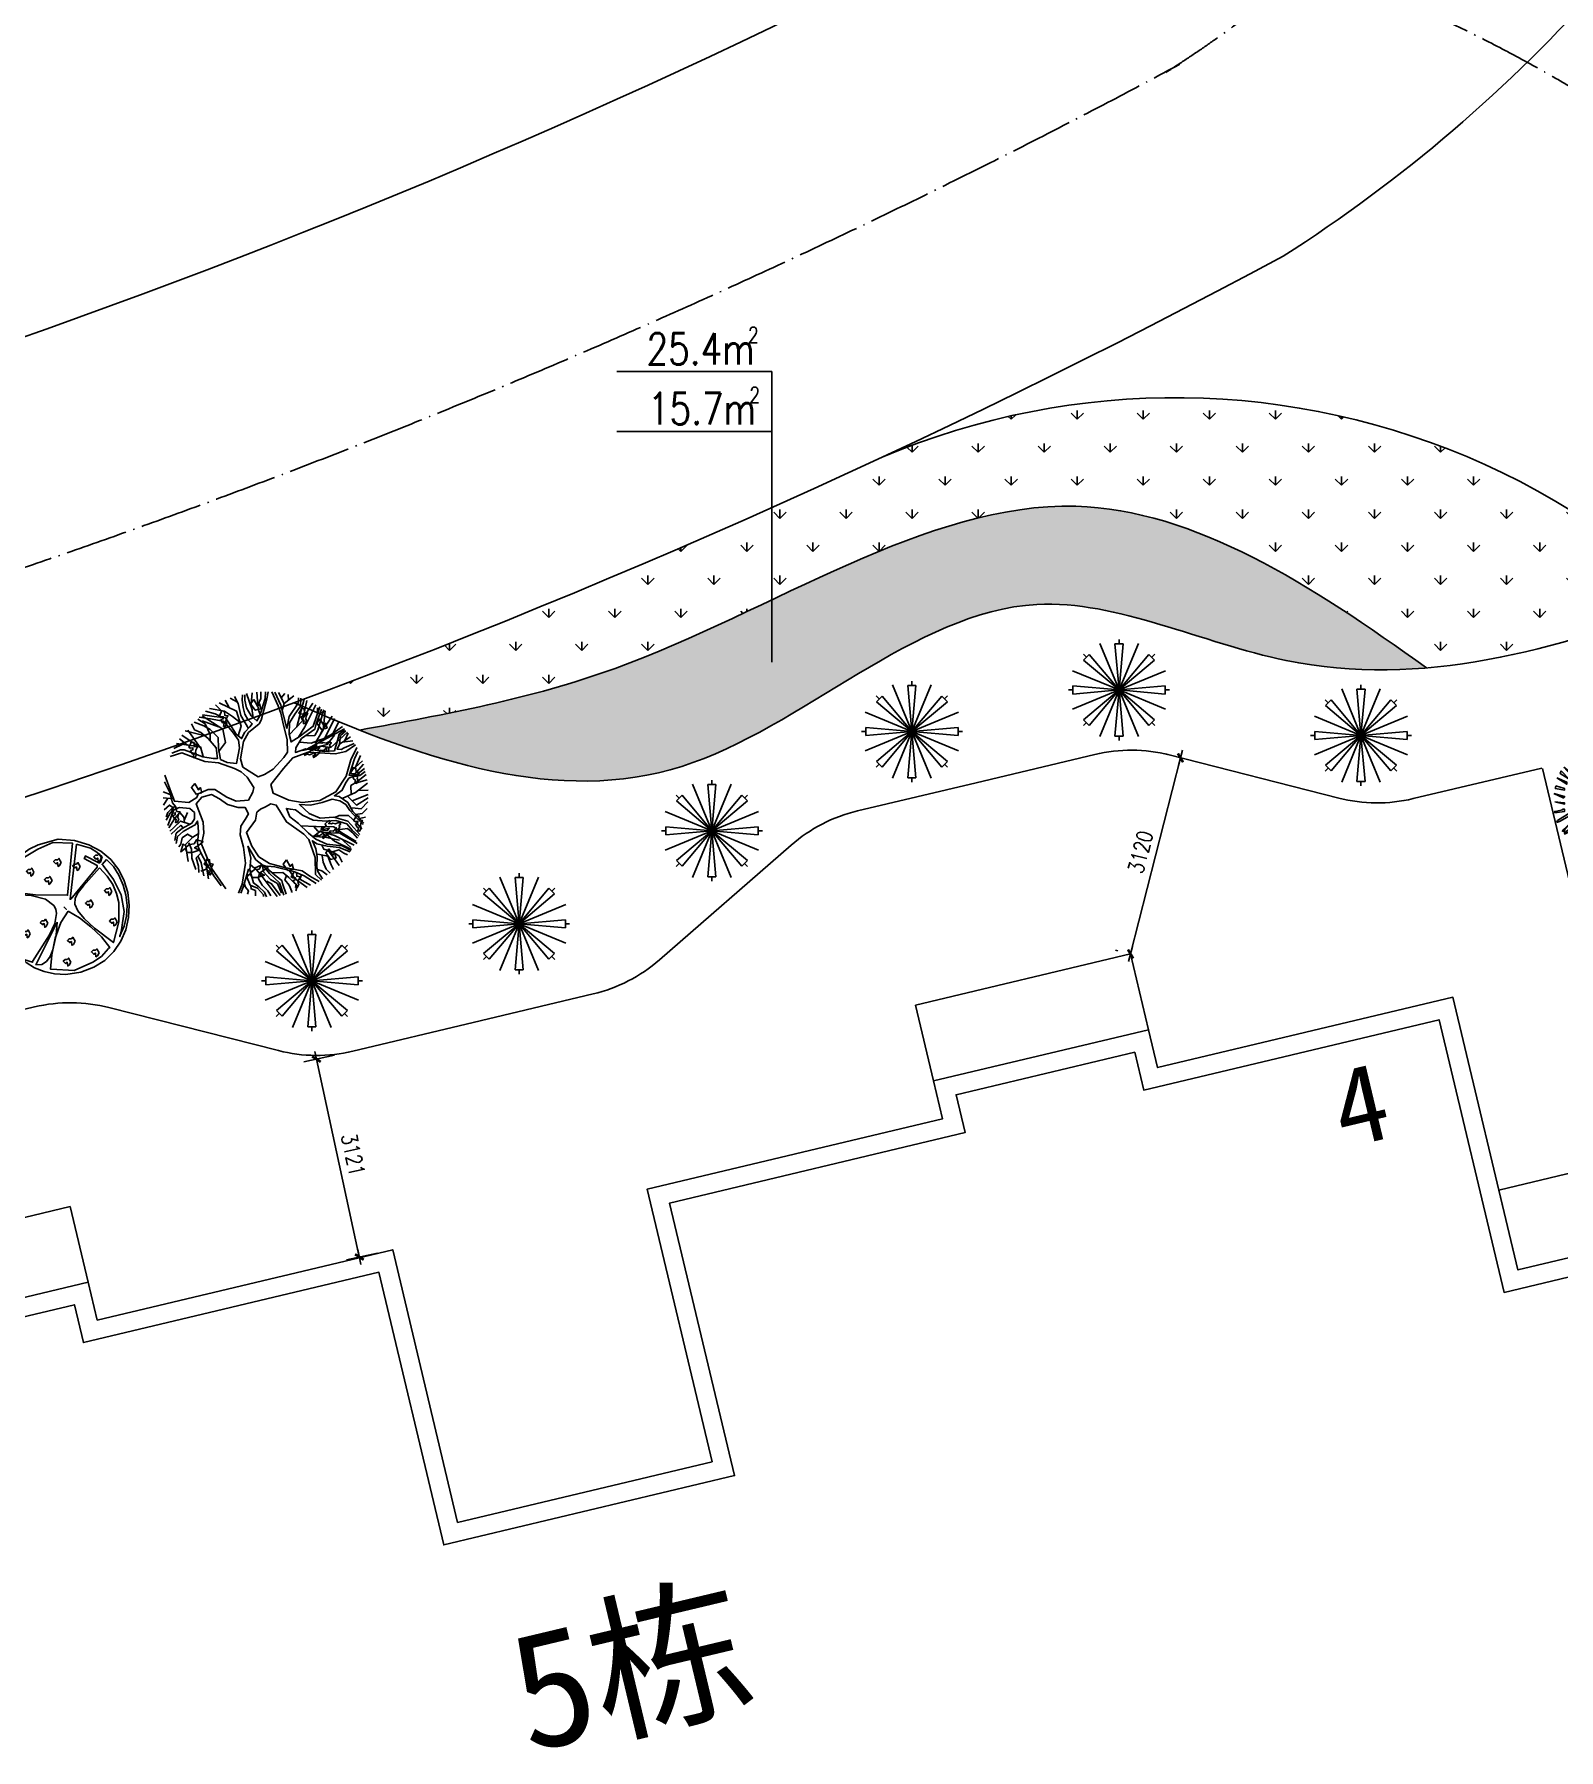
# Model space of a CAD drawing. Extents: x 1035948 to 1665131, y -158296 to 142149.
# Drawn here: x 1407526 to 1431022, y 4359 to 30801 of the extents above; entities that cross this region are included whole.
import ezdxf
from ezdxf.enums import TextEntityAlignment as Align

# ---------------------------------------------------------------- set-up
doc = ezdxf.new("R2010")
doc.units = 0
doc.header["$LTSCALE"] = 200
doc.header["$MEASUREMENT"] = 0
doc.linetypes.add('ACAD_ISO04W100', pattern=[30.5, 24, -3, 0.5, -3])
doc.layers.get('0').update_dxf_attribs({"linetype": 'CONTINUOUS'})
doc.layers.get('DEFPOINTS').update_dxf_attribs({"linetype": 'CONTINUOUS'})
for name, color, linetype in [('CH1', 7, 'CONTINUOUS'), ('DL', 21, 'CONTINUOUS'), ('LMLK', 123, 'CONTINUOUS'), ('PUB_TEXT', 7, 'CONTINUOUS'), ('WLL1', 7, 'CONTINUOUS'), ('ZXX', 6, 'ACAD_ISO04W100'), ('八角金盘', 7, 'CONTINUOUS'), ('广玉兰', 7, 'CONTINUOUS'), ('景观1', 7, 'CONTINUOUS'), ('枸骨球', 7, 'CONTINUOUS'), ('桂花', 7, 'CONTINUOUS'), ('矮杆美人蕉', 7, 'CONTINUOUS'), ('红花继木', 7, 'CONTINUOUS')]:
    doc.layers.add(name, color=color, linetype=linetype)
doc.styles.add('_HZTXT', font='txt.shx', dxfattribs={"width": 0.8, "bigfont": 'hztxt.shx'})
doc.styles.add('DIM_FONT', font='SIMPLEX.shx', dxfattribs={"width": 0.8})
doc.styles.add('H1', font='SimSun.ttf')
doc.dimstyles.new('DIMN80', dxfattribs={"dimscale": 0.8, "dimtxt": 300, "dimasz": 1, "dimexe": 250, "dimexo": 300, "dimgap": 150, "dimtad": 1, "dimdec": 0, "dimzin": 0, "dimdsep": 46, "dimtxsty": 'DIM_FONT', "dimblk": '_DIMX', "dimcen": 0.09, "dimclrt": 7, "dimadec": 0, "dimazin": 0, "dimtfac": 1, "dimtdec": 0, "dimtix": 1, "dimtmove": 2, "dimatfit": 3, "dimldrblk": '_DIMX', "dimfxl": 0, "dimtolj": 1, "dimtzin": 0, "dimarcsym": 0})
doc.dimstyles.new('NORMAL', dxfattribs={"dimscale": 3, "dimtxt": 0.18, "dimasz": 0.18, "dimexe": 0.18, "dimexo": 0.0625, "dimgap": 0.09, "dimtad": 0, "dimtih": 1, "dimtoh": 1, "dimdec": 4, "dimzin": 0, "dimdsep": 46, "dimtxsty": 'Standard', "dimblk1": '_DIMX', "dimblk2": '_DIMX', "dimcen": 0.09, "dimadec": 0, "dimazin": 0, "dimtfac": 1, "dimtdec": 4, "dimtofl": 0, "dimtmove": 0, "dimatfit": 3, "dimfxl": 0, "dimtolj": 1, "dimtzin": 0, "dimarcsym": 0})

# ---------------------------------------------------------------- blocks, each defined once
blk = doc.blocks.new('ZW18')
at = {"layer": '八角金盘', "color": 51}
for p, q in [((-1405, 1425, 3600), (-1533, 1554, 3600)), ((-1527, 1303, 3600), (-1282, 1548, 3600)), ((-6, 26, 3600), (-1282, 1548, 3600)), ((-6, 26, 3600), (-832, 2022, 3600)), ((-179, 2005, 3600), (167, 2005, 3600)), ((-6, 26, 3600), (-179, 2005, 3600)), ((-6, 2005, 3600), (-6, 2186, 3600)), ((-6, 26, 3600), (821, 2022, 3600)), ((-6, 26, 3600), (167, 2005, 3600)), ((-6, 26, 3600), (1271, 1548, 3600)), ((1271, 1548, 3600), (1515, 1303, 3600)), ((1393, 1425, 3600), (1522, 1554, 3600)), ((-6, 26, 3600), (-2001, 853, 3600)), ((-6, 26, 3600), (-1527, 1303, 3600)), ((-6, 26, 3600), (1515, 1303, 3600)), ((-6, 26, 3600), (1990, 853, 3600)), ((-1984, 26, 3600), (-2166, 26, 3600)), ((-6, 26, 3600), (-2001, -800, 3600)), ((-6, 26, 3600), (-1984, 199, 3600)), ((-1984, -147, 3600), (-1984, 199, 3600)), ((-6, 26, 3600), (-1984, -147, 3600)), ((-6, 26, 3600), (-1527, -1250, 3600)), ((-6, 26, 3600), (-1282, -1495, 3600)), ((-6, 26, 3600), (-832, -1969, 3600)), ((-6, 26, 3600), (-179, -1952, 3600)), ((-6, 26, 3600), (1973, 199, 3600)), ((-6, 26, 3600), (821, -1969, 3600)), ((-6, 26, 3600), (167, -1952, 3600)), ((-6, 26, 3600), (1973, -147, 3600)), ((-6, 26, 3600), (1990, -800, 3600)), ((-6, 26, 3600), (1515, -1250, 3600)), ((-6, 26, 3600), (1271, -1495, 3600)), ((1973, 199, 3600), (1973, -147, 3600)), ((1973, 26, 3600), (2154, 26, 3600)), ((-1405, -1373, 3600), (-1533, -1501, 3600)), ((-1282, -1495, 3600), (-1527, -1250, 3600)), ((1515, -1250, 3600), (1271, -1495, 3600)), ((1393, -1373, 3600), (1522, -1501, 3600)), ((167, -1952, 3600), (-179, -1952, 3600)), ((-6, -1952, 3600), (-6, -2134, 3600))]:
    blk.add_line(p, q, dxfattribs=at)
blk.add_point((-6, 26, 3600), dxfattribs=at)
blk = doc.blocks.new('ZW05')
at = {"layer": '桂花', "color": 3, "linetype": 'Continuous'}
for points in [[(-114, 1934), (376, 1896), (799, 1768), (1153, 1579), (1447, 1330), (1682, 1028), (1848, 703), (1953, 349), (1991, -21), (1976, -391), (1893, -753), (1742, -1085), (1538, -1395), (1274, -1659), (949, -1862), (557, -2006), (112, -2074), (-220, -2059), (-530, -1991), (-809, -1878), (-1058, -1719), (-1465, -1296), (-1624, -1047), (-1737, -776), (-1866, -187), (-1828, 409), (-1745, 696), (-1616, 968), (-1443, 1224), (-1224, 1451), (-975, 1639), (-703, 1768), (-114, 1934)], [(-266, 1836), (-718, 1639), (-1209, 1337), (-1420, 1149), (-1594, 945), (-1707, 711), (-1752, 455), (-1722, 455), (-1262, 341), (-786, 288), (165, 273), (316, 1813), (-266, 1836)], [(436, 1783), (240, 152), (263, 152), (1040, 1103), (1040, 1156), (663, 1360), (693, 1405), (693, 1436), (1093, 1232), (1115, 1232), (1115, 1254), (1146, 1254), (1191, 1405), (1033, 1549), (851, 1662), (436, 1783)], [(1115, 1081), (640, 553), (482, 356), (391, 183), (384, 9), (466, -187), (655, -413), (965, -700), (1523, -1130), (1682, -519), (1682, 54), (1621, 326), (1508, 590), (1342, 839), (1115, 1081)], [(1319, 1330), (1191, 1179), (1221, 1156), (1531, 741), (1750, 288), (1840, -210), (1765, -753), (1719, -957), (1719, -934), (1840, -647), (1916, -346), (1931, -36), (1893, 281), (1818, 575), (1689, 862), (1523, 1119), (1319, 1330)], [(-1775, 349), (-1760, -187), (-1601, -874), (-1465, -1191), (-1299, -1462), (-1103, -1643), (-869, -1712), (-869, -1689), (-364, -897), (-213, -564), (-160, -270), (-182, -142), (-243, -28), (-484, 152), (-907, 266), (-1548, 304), (-1548, 273), (-1473, 152), (-1495, 152), (-1495, 122), (-1699, 152), (-1699, 175), (-1722, 175), (-1699, 228), (-1601, 251), (-1775, 349)], [(187, -202), (-32, -534), (-198, -1002), (-303, -1493), (-341, -1915), (-318, -1915), (361, -1960), (919, -1712), (1168, -1545), (1380, -1304), (1417, -1281), (1176, -964), (859, -663), (519, -398), (187, -202)], [(59, -74), (134, -149), (59, -74)], [(-137, -526), (-771, -1787), (-598, -1780), (-462, -1689), (-348, -1545), (-266, -1349), (-167, -911), (-137, -526)]]:
    blk.add_lwpolyline(points, dxfattribs=at)
at = {"layer": '桂花', "color": 51, "linetype": 'ByBlock', "elevation": 4620}
for points in [[(-828, 958), (-895, 1075), (-936, 1033), (-1003, 1033), (-1054, 983), (-987, 916), (-936, 949), (-920, 841), (-877, 865)], [(-21, 1245), (-88, 1361), (-129, 1320), (-196, 1320), (-247, 1270), (-180, 1203), (-129, 1236), (-113, 1128), (-71, 1152)], [(540, 1122), (473, 1239), (431, 1197), (364, 1197), (313, 1147), (380, 1080), (431, 1113), (447, 1005), (490, 1029)], [(1169, 1381), (1102, 1498), (1060, 1457), (993, 1457), (942, 1407), (1009, 1340), (1060, 1373), (1076, 1264), (1119, 1289)], [(-294, 712), (-361, 829), (-403, 787), (-470, 787), (-521, 737), (-454, 670), (-403, 703), (-387, 595), (-344, 619)], [(923, 15), (856, 132), (814, 90), (747, 90), (696, 41), (763, -26), (814, 6), (830, -102), (873, -78)], [(1483, 384), (1416, 501), (1375, 459), (1308, 459), (1257, 409), (1324, 343), (1375, 375), (1391, 267), (1433, 291)], [(-1224, -299), (-1291, -182), (-1332, -224), (-1399, -224), (-1451, -274), (-1384, -341), (-1332, -308), (-1317, -416), (-1274, -392)], [(-417, -559), (-484, -442), (-526, -483), (-593, -483), (-644, -533), (-577, -600), (-526, -567), (-510, -676), (-467, -652)], [(1634, -518), (1567, -401), (1525, -442), (1458, -442), (1407, -492), (1474, -559), (1525, -526), (1541, -635), (1584, -611)], [(-937, -873), (-1004, -756), (-1045, -798), (-1112, -798), (-1164, -848), (-1097, -914), (-1045, -882), (-1030, -990), (-987, -966)], [(389, -1092), (322, -975), (281, -1016), (214, -1016), (163, -1066), (230, -1133), (281, -1100), (297, -1209), (339, -1184)], [(1100, -1433), (1033, -1317), (992, -1358), (925, -1358), (874, -1408), (941, -1475), (992, -1442), (1008, -1550), (1051, -1526)], [(266, -1707), (199, -1590), (158, -1631), (91, -1631), (40, -1681), (107, -1748), (158, -1715), (174, -1823), (216, -1799)]]:
    blk.add_lwpolyline(points, close=True, dxfattribs=at)
blk = doc.blocks.new('ZW02')
at = {"layer": '广玉兰', "color": 3}
for p, q in [((-1039, 1258), (-1172, 1337)), ((-951, 1063), (-1039, 1258)), ((-1127, 834), (-1456, 1053)), ((-1348, 1143), (-1127, 834)), ((-951, 957), (-951, 1063))]:
    blk.add_line(p, q, dxfattribs=at)
for points in [[(-374, 1775), (-381, 1677), (-360, 1549), (-332, 1429), (-276, 1332), (-199, 1257), (-241, 1204), (-332, 1106), (-388, 994), (-486, 1069), (-570, 1204), (-676, 1362), (-879, 1384), (-1089, 1414)], [(-754, 1492), (-855, 1594)], [(-449, 1040), (-395, 1212), (-479, 1482), (-787, 1630)], [(-611, 1545), (-681, 1680)], [(-464, 1644), (-594, 1714)], [(-269, 1174), (-402, 1407), (-451, 1617), (-514, 1742)], [(152, 1824), (264, 1580), (313, 1444), (348, 1287), (425, 971), (432, 753), (367, 657), (296, 586), (173, 445), (18, 355), (-94, 310), (-367, 483), (-409, 633), (-358, 940), (-269, 1099), (-73, 1257), (-38, 1324), (60, 1700), (82, 1827)], [(39, 1827), (32, 1707), (-3, 1595), (-66, 1399), (-115, 1309), (-220, 1399), (-304, 1542), (-332, 1677), (-332, 1775)], [(-203, 1506), (-300, 1796)], [(-181, 1366), (-220, 1610), (-200, 1812)], [(-58, 1424), (-94, 1519), (-115, 1821)], [(-98, 1587), (-45, 1707), (-45, 1826)], [(201, 1820), (313, 1587), (418, 1174), (460, 1384), (621, 1625), (628, 1722)], [(369, 1617), (269, 1813)], [(318, 1718), (381, 1795)], [(337, 1494), (369, 1617), (543, 1756)], [(445, 1678), (444, 1782)], [(670, 1715), (663, 1572), (558, 1429), (467, 1272), (460, 1069), (495, 934), (635, 1024), (888, 1212), (1007, 1557)], [(462, 1060), (698, 1309), (773, 1673)], [(599, 1204), (729, 1699)], [(628, 1019), (740, 1204), (936, 1592)], [(710, 1364), (880, 1622)], [(-1285, 1257), (-1229, 1151), (-1117, 1099), (-984, 994), (-844, 825), (-818, 639), (-898, 639), (-1083, 666), (-1299, 753), (-1412, 791), (-1482, 791), (-1636, 731)], [(-1145, 1377), (-949, 1347), (-781, 1317), (-711, 1302), (-633, 1212), (-535, 1090), (-447, 966), (-429, 825), (-479, 551), (-647, 566), (-765, 622), (-802, 821), (-809, 1010), (-951, 1152), (-1065, 1222), (-1236, 1287)], [(-799, 754), (-677, 922), (-725, 1159), (-1092, 1399)], [(-803, 1200), (-1092, 1311)], [(-717, 1366), (-858, 1437), (-1031, 1482)], [(-417, 1282), (-549, 1384), (-697, 1482), (-964, 1528)], [(1035, 1519), (944, 1257), (916, 1159), (677, 994), (579, 825), (570, 745), (756, 807), (1084, 761), (1266, 776), (1322, 956), (1350, 1069), (1448, 1151)], [(644, 929), (853, 911), (1098, 1001), (1266, 1354)], [(742, 1039), (916, 1046), (972, 1144), (1076, 1505)], [(939, 943), (1063, 1151), (1104, 1485)], [(1019, 1078), (1045, 1122), (1224, 1391)], [(1244, 1091), (1340, 1283)], [(-1355, 876), (-1498, 989)], [(-1065, 1046), (-1397, 1132)], [(705, 782), (1140, 889), (1266, 1054)], [(762, 796), (1445, 1169)], [(1017, 859), (1203, 836), (1498, 1107)], [(1054, 985), (1203, 1061), (1408, 1211)], [(1469, 1129), (1378, 1046), (1357, 896), (1315, 806), (1385, 798), (1441, 829), (1617, 904)], [(1357, 896), (1553, 1024)], [(1404, 926), (1598, 954)], [(1452, 958), (1509, 1087)], [(-1662, 672), (-1454, 738), (-1222, 648), (-1048, 586), (-800, 560), (-517, 462), (-394, 401), (-290, 303), (-171, 123), (-190, 38), (-269, -103), (-269, -103), (-486, -125), (-655, -50), (-865, 85), (-984, 85), (-1166, 10), (-1187, -58), (-1328, -148), (-1587, -125), (-1643, 32), (-1757, 343)], [(-1451, 889), (-1596, 818)], [(-1072, 673), (-1124, 844), (-1551, 903)], [(1640, 882), (1469, 761), (1280, 723), (1007, 738), (796, 753), (526, 648), (358, 462), (131, 175), (173, 17), (453, -103), (691, -148), (1007, -110), (1294, 40), (1476, 325), (1561, 611), (1666, 832)], [(1687, 761), (1624, 633), (1532, 333), (1659, 348), (1806, 461)], [(1641, 480), (1732, 689)], [(1813, 408), (1722, 333), (1568, 303), (1526, 288), (1462, 198), (1406, 70), (1266, -28), (1350, -43), (1504, -148), (1596, -306), (1792, -516)], [(1553, 399), (1645, 483), (1768, 595)], [(1564, -5), (1561, 153), (1659, 213), (1833, 351)], [(1611, 342), (1787, 534)], [(-1661, -6), (-1790, 40)], [(-1762, 220), (-1671, 32), (-1622, -155), (-1566, -216), (-1615, -238), (-1706, -328), (-1734, -403)], [(1402, -78), (1645, 32), (1857, 199)], [(1620, 189), (1849, 257)], [(1687, 65), (1866, 70)], [(-1602, -83), (-1789, -65)], [(-1705, -73), (-1780, -194)], [(-1615, -238), (-1678, -193), (-1769, -281)], [(-1734, -463), (-1664, -336), (-1566, -261), (-1496, -238), (-1314, -253), (-1229, -328), (-1229, -441), (-1278, -516), (-1447, -614), (-1559, -696), (-1580, -824)], [(-1606, -291), (-1703, -558)], [(-443, -1766), (-381, -1605), (-318, -1229), (-353, -944), (-416, -726), (-402, -569), (-325, -448), (-269, -351), (-325, -238), (-451, -238), (-641, -185), (-781, -80), (-924, -6), (-1101, -50), (-1198, -174), (-1075, -501), (-1061, -696), (-1103, -891), (-928, -1320), (-671, -1687)], [(1035, -1535), (930, -1432), (924, -1128), (809, -810), (720, -713), (411, -493), (229, -193), (131, -170), (39, -223), (-52, -268), (-115, -321), (-143, -463), (-304, -681), (-206, -929), (-80, -1117), (109, -1237), (376, -1305), (691, -1365), (831, -1462), (997, -1559)], [(1701, -749), (1582, -644), (1490, -531), (1294, -471), (1126, -478), (888, -463), (698, -373), (572, -276), (481, -268), (411, -253), (474, -403), (628, -523), (803, -696), (937, -801), (1133, -891), (1406, -921), (1568, -1004)], [(1778, -538), (1673, -433), (1540, -291), (1469, -185), (1364, -118), (1224, -88), (1049, -148), (839, -193), (642, -185), (817, -343), (1014, -426), (1259, -411), (1504, -478), (1722, -719)], [(1500, -34), (1659, -193), (1866, -65)], [(1559, -243), (1638, -246), (1743, -261), (1863, -133)], [(1586, -120), (1868, -5)], [(1647, -361), (1764, -343), (1850, -252)], [(-1406, -505), (-1419, -411), (-1489, -328), (-1587, -441), (-1689, -600)], [(-1314, -537), (-1482, -478), (-1601, -591), (-1667, -660)], [(-1430, -604), (-1475, -553), (-1646, -714)], [(-1559, -876), (-1531, -756), (-1433, -666), (-1306, -591), (-1215, -546), (-1173, -478), (-1166, -569), (-1159, -696), (-1173, -869), (-1159, -952), (-1103, -1072), (-998, -1267), (-886, -1455), (-753, -1635)], [(-1411, -470), (-1356, -328)], [(663, -561), (944, -576), (1259, -584), (1399, -689), (1652, -846)], [(902, -576), (972, -659), (1105, -689), (1266, -734), (1617, -906)], [(1272, -414), (1350, -381), (1518, -381), (1666, -516), (1757, -626)], [(1714, -433), (1822, -408)], [(-1264, -764), (-1356, -711), (-1447, -779), (-1475, -891), (-1510, -937)], [(-1166, -704), (-1257, -764), (-1391, -899), (-1342, -1199)], [(-1328, -869), (-1285, -982), (-1278, -1139), (-1208, -1342)], [(867, -749), (1127, -774), (1357, -819)], [(1547, -1027), (1350, -952), (1140, -929), (951, -884), (874, -831), (937, -974), (958, -1109), (951, -1297), (972, -1380), (1056, -1507)], [(1042, -681), (1366, -695), (1675, -880)], [(1042, -906), (1077, -982), (1238, -1027), (1350, -1102), (1406, -1214)], [(1112, -704), (1268, -836), (1569, -986)], [(1322, -636), (1498, -614), (1603, -696), (1680, -786)], [(1378, -786), (1560, -951)], [(-1124, -1057), (-1201, -1132), (-1159, -1282), (-1152, -1395)], [(-1166, -1109), (-1110, -1222), (-1065, -1455)], [(53, -1830), (18, -1748), (-80, -1650), (-178, -1582), (-241, -1350), (-227, -1132), (-276, -929), (-136, -1169), (-3, -1274), (109, -1417), (285, -1582), (362, -1800)], [(972, -1072), (1147, -1102), (1210, -1259), (1252, -1342)], [(1049, -1094), (1063, -1214), (1119, -1335), (1189, -1410)], [(1154, -1004), (1266, -1154), (1350, -1274)], [(1231, -1027), (1343, -989), (1434, -1049), (1498, -1079)], [(-1019, -1335), (-1061, -1357), (-1117, -1372)], [(-1019, -1229), (-1005, -1372), (-977, -1507)], [(-402, -1763), (-360, -1657), (-304, -1462), (-234, -1620), (-108, -1673), (4, -1793), (4, -1823)], [(-234, -1252), (-115, -1357), (-3, -1492), (243, -1823)], [(-150, -1312), (-52, -1274)], [(-73, -1425), (-87, -1507), (-24, -1620), (81, -1725), (131, -1815)], [(-17, -1274), (4, -1387), (124, -1522), (250, -1590), (320, -1763)], [(404, -1785), (341, -1590), (327, -1537), (229, -1462), (81, -1335), (75, -1282), (201, -1297), (544, -1380), (726, -1455), (944, -1590)], [(166, -1402), (348, -1395), (453, -1485), (600, -1635), (579, -1725)], [(418, -1440), (383, -1530), (460, -1620), (509, -1733), (502, -1755)], [(467, -1365), (565, -1507), (782, -1665)], [(677, -1440), (649, -1515), (839, -1620)], [(965, -1342), (1042, -1365), (1140, -1440)], [(-339, -1605), (-318, -1657), (-269, -1725), (-283, -1785)], [(-227, -1635), (-220, -1688), (-143, -1718), (-143, -1815)], [(60, -1552), (145, -1597), (299, -1808)]]:
    blk.add_lwpolyline(points, dxfattribs=at)
at = {"layer": '广玉兰', "color": 6, "linetype": 'ByBlock'}
for points, elevation in [([(-172, 1689), (-105, 1573), (-71, 1614), (-47, 1521), (-146, 1497), (-231, 1614)], 4620), ([(754, 1345), (763, 1391), (792, 1449), (733, 1458), (729, 1524), (678, 1537), (666, 1500), (633, 1445), (662, 1428), (708, 1433), (704, 1395), (666, 1382), (691, 1332), (725, 1315), (712, 1261), (742, 1257), (771, 1311)], 2310), ([(-670, 1295), (-662, 1340), (-632, 1399), (-691, 1407), (-695, 1474), (-746, 1487), (-758, 1449), (-791, 1395), (-762, 1378), (-716, 1382), (-720, 1344), (-758, 1332), (-733, 1282), (-699, 1265), (-712, 1211), (-682, 1206), (-653, 1261)], 2310), ([(1009, 1345), (1076, 1228), (1110, 1269), (1135, 1177), (1035, 1153), (951, 1269)], 4620), ([(-1212, 741), (-1203, 786), (-1174, 845), (-1233, 853), (-1237, 920), (-1288, 933), (-1300, 895), (-1333, 841), (-1304, 824), (-1258, 828), (-1262, 790), (-1300, 778), (-1275, 728), (-1241, 711), (-1254, 656), (-1224, 652), (-1195, 707)], 2310), ([(728, 692), (783, 717), (825, 700), (867, 721), (887, 738), (934, 713), (887, 687), (896, 654), (934, 679), (980, 721), (1021, 788), (1072, 780), (1097, 801), (1130, 843), (1126, 767), (1164, 763), (1168, 826), (1193, 851), (1181, 876), (1210, 918), (1168, 935), (1118, 914), (1068, 922), (1043, 910), (992, 918), (1021, 947), (1009, 972), (967, 947), (929, 914), (951, 872), (904, 843), (871, 843), (858, 809), (934, 818), (1005, 834), (967, 788), (917, 792), (846, 780), (808, 751)], 2310), ([(1675, 282), (1683, 327), (1712, 386), (1654, 394), (1650, 461), (1599, 474), (1587, 436), (1553, 382), (1583, 365), (1629, 369), (1625, 331), (1587, 319), (1612, 269), (1645, 252), (1633, 198), (1662, 193), (1692, 248)], 2310), ([(-1226, 194), (-1159, 77), (-1125, 118), (-1101, 26), (-1200, 1), (-1284, 118)], 4620), ([(-1527, -418), (-1519, -372), (-1489, -314), (-1548, -306), (-1552, -239), (-1603, -226), (-1615, -263), (-1648, -318), (-1619, -335), (-1573, -330), (-1577, -368), (-1615, -381), (-1590, -431), (-1556, -448), (-1569, -502), (-1539, -506), (-1510, -452)], 2310), ([(898, -749), (953, -724), (994, -741), (1036, -720), (1057, -703), (1103, -728), (1057, -754), (1066, -787), (1103, -761), (1150, -720), (1191, -653), (1242, -661), (1267, -640), (1300, -598), (1296, -674), (1334, -678), (1338, -615), (1363, -590), (1351, -565), (1380, -523), (1338, -506), (1288, -527), (1237, -519), (1212, -531), (1162, -523), (1191, -494), (1179, -469), (1137, -494), (1099, -527), (1120, -569), (1074, -598), (1041, -598), (1028, -632), (1103, -623), (1175, -607), (1137, -653), (1087, -649), (1016, -661), (978, -690)], 2310), ([(1729, -570), (1737, -524), (1766, -466), (1708, -457), (1704, -390), (1653, -377), (1641, -415), (1608, -469), (1637, -486), (1683, -482), (1679, -520), (1641, -533), (1666, -582), (1699, -600), (1687, -654), (1717, -658), (1746, -603)], 2310), ([(-1429, -887), (-1371, -937), (-1321, -896), (-1237, -887), (-1195, -812), (-1077, -846), (-1161, -913), (-1228, -954), (-1144, -997), (-1271, -1038), (-1362, -1038), (-1396, -971), (-1472, -1030)], 4620), ([(-935, -1350), (-926, -1304), (-897, -1246), (-955, -1237), (-960, -1170), (-1010, -1158), (-1022, -1195), (-1056, -1250), (-1027, -1267), (-980, -1262), (-985, -1300), (-1022, -1313), (-997, -1363), (-964, -1380), (-977, -1434), (-947, -1438), (-918, -1383)], 2310), ([(413, -1171), (480, -1287), (514, -1246), (538, -1339), (438, -1363), (354, -1246)], 4620), ([(1170, -972), (1237, -1089), (1271, -1048), (1295, -1140), (1195, -1165), (1111, -1048)], 4620), ([(-267, -1335), (-208, -1385), (-158, -1344), (-74, -1335), (-33, -1260), (85, -1294), (1, -1361), (-66, -1402), (18, -1445), (-109, -1486), (-200, -1486), (-234, -1419), (-310, -1478)], 4620), ([(615, -1577), (624, -1531), (653, -1473), (595, -1464), (590, -1397), (540, -1384), (528, -1422), (494, -1476), (523, -1493), (570, -1489), (565, -1527), (528, -1540), (553, -1589), (586, -1607), (573, -1661), (603, -1665), (632, -1610)], 2310)]:
    blk.add_lwpolyline(points, close=True, dxfattribs=dict(at, elevation=elevation))
at = {"layer": '广玉兰', "color": 3, "width": 0.8, "flags": 9}
for tag, p in [('XSIZE', (-321, -249)), ('XSIZE', (-274, -93)), ('YSIZE', (196, -1)), ('YSIZE', (644, -151))]:
    blk.add_attdef(tag, p, '', height=0.72, dxfattribs=at)
blk = doc.blocks.new('ZW11')
at = {"layer": '枸骨球', "color": 85, "linetype": 'Continuous'}
for points in [[(-1137, 1845), (-826, 1553), (-588, 1132), (-433, 675), (-378, 235), (-469, 235), (-826, 848), (-1146, 1333), (-991, 1242), (-799, 1059), (-625, 848), (-561, 693), (-533, 693), (-817, 1278), (-1137, 1845)], [(-954, 1937), (-625, 1544), (-680, 1571), (-991, 1909), (-954, 1937)], [(-652, 2065), (-588, 2065), (-442, 1608), (-497, 1635), (-652, 2065)], [(-351, 2120), (-222, 1699), (-286, 1699), (-286, 1727), (-314, 1727), (-351, 2120)], [(-131, 2184), (-76, 1727), (-76, 1699), (-104, 1699), (-131, 2184)], [(143, 2184), (235, 2120), (263, 1727), (171, 1727), (143, 2184)], [(747, 2065), (775, 1781), (720, 1480), (555, 931), (537, 876), (720, 1086), (747, 1086), (381, 565), (354, 565), (354, 601), (327, 601), (546, 1315), (747, 2065)], [(418, 2184), (509, 1699), (445, 1699), (418, 2184)], [(1086, 1974), (1113, 1727), (1012, 1507), (875, 1297), (811, 1086), (747, 1086), (747, 1113), (958, 1525), (1086, 1974)], [(1333, 1882), (1424, 1882), (1241, 1388), (1150, 1388), (1177, 1480), (1333, 1882)], [(1543, 1662), (1607, 1571), (1360, 1297), (1360, 1269), (1296, 1269), (1296, 1360), (1543, 1662)], [(-1869, 995), (-1448, 812), (-1448, 720), (-1869, 995)], [(-1686, 1297), (-1320, 931), (-1384, 967), (-1723, 1178), (-1686, 1297)], [(-1567, 1452), (-1229, 1178), (-1229, 1150), (-1293, 1150), (-1567, 1452)], [(1790, 1388), (1845, 1297), (1543, 1059), (1543, 1086), (1516, 1086), (1543, 1150), (1790, 1388)], [(2028, 1113), (2064, 1022), (1699, 812), (1699, 903), (2028, 1113)], [(-1997, 327), (-1540, 199), (-1540, 171), (-1567, 171), (-1567, 144), (-1595, 144), (-1997, 327)], [(-1906, 656), (-1540, 537), (-1540, 473), (-1933, 537), (-1933, 601), (-1906, 656)], [(107, 263), (171, -48), (107, -167), (-58, -167), (-122, -76), (-85, 62), (6, 181), (107, 235), (107, 263)], [(52, 144), (52, 107), (-76, -167), (-76, -194), (52, -48), (52, 144)], [(2119, 720), (2211, 720), (2211, 629), (1790, 537), (1790, 629), (2119, 720)], [(2001, 382), (2275, 354), (2275, 290), (2183, 290), (1881, 235), (1845, 263), (1817, 290), (1845, 354), (2001, 382)], [(1881, 144), (2275, 144), (2275, 53), (1881, 16), (1881, 53), (1845, 107), (1881, 144)], [(-1960, -39), (-1567, -76), (-1540, -76), (-1540, -130), (-1960, -39)], [(-1631, -350), (-1540, -350), (-1540, -441), (-1960, -496), (-1960, -441), (-1933, -441), (-1631, -377), (-1631, -350)], [(-469, -222), (-689, -496), (-1064, -798), (-1411, -1082), (-1521, -1210), (-1567, -1320), (-1595, -1292), (-1631, -1292), (-1595, -1228), (-680, -405), (-652, -377), (-1229, -570), (-1759, -881), (-1842, -899), (-1869, -899), (-1842, -835), (-1311, -496), (-1000, -368), (-716, -314), (-469, -222)], [(-12, -588), (226, -1430), (354, -1905), (473, -2115), (473, -2179), (445, -2179), (445, -2207), (418, -2207), (418, -2179), (381, -2179), (16, -899), (-12, -899), (-12, -926), (-94, -1219), (-131, -1530), (-131, -2179), (-168, -2179), (-168, -2143), (-250, -1768), (-213, -1356), (-12, -588)], [(564, -314), (994, -405), (1022, -405), (1022, -441), (784, -405), (784, -469), (811, -469), (967, -533), (967, -561), (903, -561), (564, -314)], [(967, -561), (2092, -899), (2092, -926), (1488, -816), (1205, -716), (967, -561)], [(1058, -405), (1452, -469), (1452, -496), (1058, -405)], [(2211, -314), (2092, -387), (1946, -441), (1790, -469), (2211, -314)], [(2183, -103), (2001, -213), (1900, -240), (1845, -222), (1817, -167), (2028, -167), (2183, -103)], [(-1265, -1173), (-1229, -1265), (-1540, -1411), (-1503, -1320), (-1265, -1173)], [(-1110, -1228), (-1201, -1594), (-1293, -1594), (-1293, -1539), (-1265, -1539), (-1110, -1228)], [(-927, -1411), (-835, -1411), (-1018, -1750), (-1018, -1777), (-1046, -1750), (-1082, -1750), (-1082, -1722), (-927, -1411)], [(1205, -1384), (1479, -1631), (1479, -1686), (1388, -1686), (1205, -1384)], [(1360, -1228), (1699, -1539), (1634, -1539), (1634, -1567), (1607, -1539), (1360, -1228)], [(1452, -1082), (1845, -1292), (1845, -1356), (1424, -1109), (1452, -1082)], [(1543, -926), (1973, -1137), (1973, -1201), (1543, -926)], [(-716, -1503), (-625, -1503), (-744, -1960), (-808, -1960), (-808, -1932), (-835, -1932), (-716, -1503)], [(-469, -1567), (-442, -2051), (-533, -2051), (-533, -2024), (-561, -2024), (-469, -1567)], [(601, -1686), (747, -2115), (720, -2115), (720, -2143), (656, -2143), (601, -1686)], [(839, -1594), (903, -1594), (994, -2051), (930, -2051), (930, -2024), (903, -2024), (839, -1594)], [(1022, -1503), (1241, -1905), (1177, -1868), (1150, -1868), (1022, -1503)]]:
    blk.add_lwpolyline(points, dxfattribs=at)
blk = doc.blocks.new('_DIMX')
blk.add_line((-150, 0), (150, 0))
at = {"const_width": 50}
blk.add_lwpolyline([(-70, -70), (70, 70)], dxfattribs=at)
blk = doc.blocks.new('*D571')
at = {"layer": 'DEFPOINTS', "color": 0}
for p in [(1412389, 15116, -18084), (1411874, 15004), (1413050, 12065, -18084)]:
    blk.add_point(p, dxfattribs=at)
at = {"layer": 'WLL1', "color": 0, "lineweight": -2}
for p, q in [((1412154, 15065), (1411679, 14962)), ((1412535, 11955), (1411875, 15003)), ((1412815, 12015), (1412340, 11912))]:
    blk.add_line(p, q, dxfattribs=at)
at = {"layer": 'WLL1', "color": 0, "lineweight": -2, "xscale": 0.8, "yscale": 0.8, "zscale": 0.8}
for p, rotation in [((1411874, 15004), 102.229356692865), ((1412536, 11954), 282.229356692865)]:
    blk.add_blockref('_DIMX', p, dxfattribs=dict(at, rotation=rotation))
at = {"layer": 'WLL1', "color": 7, "insert": (1412439, 13530), "char_height": 240, "attachment_point": 5, "rotation": 282.2294, "style": 'DIM_FONT'}
blk.add_mtext('\\A1;3121', dxfattribs=at)
blk = doc.blocks.new('*D572')
at = {"layer": 'DEFPOINTS', "color": 0}
for p in [(1425192, 19648, -18084), (1425192, 19648), (1424423, 16625, -18084)]:
    blk.add_point(p, dxfattribs=at)
at = {"layer": 'WLL1', "color": 0, "lineweight": -2}
for p, q in [((1424423, 16625), (1425192, 19648)), ((1424959, 19708), (1424998, 19698)), ((1424190, 16684), (1424229, 16674))]:
    blk.add_line(p, q, dxfattribs=at)
at = {"layer": 'WLL1', "color": 0, "lineweight": -2, "xscale": 0.8, "yscale": 0.8, "zscale": 0.8}
for p, rotation in [((1425192, 19648), 75.73058178362507), ((1424423, 16625), 255.7305817836251)]:
    blk.add_blockref('_DIMX', p, dxfattribs=dict(at, rotation=rotation))
at = {"layer": 'WLL1', "color": 7, "insert": (1424575, 18196), "char_height": 240, "attachment_point": 5, "rotation": 75.7306, "style": 'DIM_FONT'}
blk.add_mtext('\\A1;3120', dxfattribs=at)
blk = doc.blocks.new('*D573')
at = {"layer": 'CH1', "color": 0, "lineweight": -2}
for p, q in [((1432201, 13485), (1431153, 13236)), ((1432495, 12256), (1432202, 13486)), ((1430101, 12985), (1431149, 13235)), ((1430394, 11756), (1430101, 12985))]:
    blk.add_line(p, q, dxfattribs=at)
at = {"layer": 'CH1', "color": 0}
for points in [[(1432201, 13485), (1432201, 13485), (1432202, 13485)], [(1430101, 12985), (1430101, 12985), (1430101, 12985)]]:
    blk.add_solid(points, dxfattribs=at)
at = {"layer": 'DEFPOINTS', "color": 0}
for p in [(1432202, 13485), (1432495, 12256, -18084), (1430394, 11756, -18084)]:
    blk.add_point(p, dxfattribs=at)
at = {"layer": 'CH1', "color": 0, "insert": (1431151, 13235), "char_height": 0.54, "attachment_point": 5}
blk.add_mtext('\\A1;2160.0000', dxfattribs=at)

msp = doc.modelspace()

# ---------------------------------------------------------------- hatches: boundary and pattern name
at = {"layer": '矮杆美人蕉', "ltscale": 20}
h = msp.add_hatch(dxfattribs=at)
h.set_pattern_fill('GRASS', color=3, scale=720, style=0)
h.set_pattern_definition([(90, (596285.8, -45900.56), (-509.11688, 509.11688), [135, -883.23377]), (45, (596285.8, -45900.6), (-509.1169, 509.1169), [135, -585]), (135, (596285.8, -45900.6), (-509.1169, -509.1169), [135, -585])])
edge = h.paths.add_edge_path()
edge.add_arc((1369293.95608, 134328.6342), 121416.28995, 290.4355276231, 294.9930679959, ccw=False)
edge.add_line((1411686.83793, 20553.59725), (1411657.64429, 20442.84029))
edge.add_spline(control_points=[(1411533.08321, 20496.42609), (1411868.22384, 20348.99995), (1412202.74019, 20207.61229), (1412536.15869, 20076.84342)], knot_values=[18973.5378657988, 18973.5378657988, 18973.5378657988, 18973.5378657988, 19810.6646084919, 19810.6646084919, 19810.6646084919, 19810.6646084919], degree=3, periodic=0)
edge.add_spline(control_points=[(1412536.15869, 20076.84342), (1413854.23123, 20315.59494), (1417620.95952, 20997.88824), (1423176.05306, 24933.33323), (1427204.44664, 22310.51863), (1428986.62955, 21034.39297)], knot_values=[0, 0, 0, 0, 3378.2435682575, 9654.1921807054, 14658.2939753143, 14658.2939753143, 14658.2939753143, 14658.2939753143], degree=3, periodic=0)
edge.add_spline(control_points=[(1428986.62955, 21034.39297), (1430335.57331, 21149.56208), (1431678.85009, 21572.58575), (1433020.71282, 22072.42615)], knot_values=[1139.3071240425, 1139.3071240425, 1139.3071240425, 1139.3071240425, 4565.9439913406, 4565.9439913406, 4565.9439913406, 4565.9439913406], degree=3, periodic=0)
edge.add_arc((1425110.0061, 13632.02868), 11568.04177, 46.855436437, 112.981859583)
at = {"layer": '红花继木', "ltscale": 20}
h = msp.add_hatch(dxfattribs=at)
h.set_pattern_fill('AR-CONC,_O', color=1, scale=60)
h.set_pattern_definition([(50, (596285.8, -45900.56), (430.35611, -37.65128), [45, -495]), (355, (596285.8, -45900.56), (-83.2508, 451.31528), [36, -396]), (100.4514, (596321.68, -45903.7), (347.10563, 413.66373), [38.24411, -420.68527]), (46.1842, (596285.8, -45780.56), (640.34463, -99.3114), [67.5, -742.5]), (96.6356, (596339.2, -45788.84), (560.7976, 584.4707), [57.36617, -631.0278]), (351.1842, (596285.8, -45780.56), (560.79717, 584.47116), [54, -594]), (21, (596345.8, -45810.56), (358.14423, -241.57133), [45, -495]), (326, (596345.8, -45810.56), (145.9892, 435.09003), [36, -396]), (71.4514, (596375.66, -45830.7), (504.13358, 193.5183), [38.24411, -420.68527]), (37.5, (596285.81, -45900.56), (7.295913, 199.736312), [0, -391.2, 0, -402, 0, -397.5]), (7.5, (596285.81, -45900.56), (157.84172, 236.647027), [0, -229.2, 0, -382.2, 0, -151.5]), (327.5, (596152.01, -45900.56), (320.293462, -13.532923), [0, -150, 0, -468, 0, -621]), (317.5, (596092.01, -45900.56), (349.9117, 60.06299), [0, -195, 0, -310.8, 0, -441])])
edge = h.paths.add_edge_path()
edge.add_spline(control_points=[(1428986.62955, 21034.39297), (1427204.44664, 22310.51863), (1423176.05306, 24933.33323), (1417620.95952, 20997.88824), (1413854.23123, 20315.59494), (1412536.15869, 20076.84342)], knot_values=[0, 0, 0, 0, 5004.1017946089, 11280.0504070568, 14658.2939753143, 14658.2939753143, 14658.2939753143, 14658.2939753143], degree=3, periodic=0)
edge.add_spline(control_points=[(1412536.15869, 20076.84342), (1414242.075, 19407.77217), (1417882.3597, 18558.91222), (1422220.04729, 23092.37186), (1426249.61999, 21046.33578), (1428266.22033, 20972.88642), (1428986.62955, 21034.39297)], knot_values=[4565.9439913406, 4565.9439913406, 4565.9439913406, 4565.9439913406, 8849.0541179484, 13862.3624460648, 17143.5277036862, 18973.5378657988, 18973.5378657988, 18973.5378657988, 18973.5378657988], degree=3, periodic=0)

# ---------------------------------------------------------------- linework, layer by layer
for p, q in [((1416503.65459, 25603.02105, 27056.10778), (1418871.1343, 25603.02105, 27056.10778)), ((1418893.22077, 25603.02105, 27056.10778), (1418893.22077, 24680.92404, 27056.10778)), ((1416503.65459, 24680.92404, 27056.10778), (1418871.1343, 24680.92404, 27056.10778)), ((1418893.22077, 24680.92404, 27056.10778), (1418893.22077, 21122.92315, 27056.10778))]:
    msp.add_line(p, q)
for centre, radius, start, end in [((1369293.95608, 134328.6342), 114696.28995, 281.4198719001, 298.256662115), ((1414313.48822, 46921.68123), 23176.21211, 302.52653734, 318.644515072), ((1369293.95608, 134328.6342), 121416.28995, 280.8659100313, 298.256662115)]:
    msp.add_arc(centre, radius, start, end)
for points, knots in [([(1412536.15869, 20076.84342, -27056.10778), (1413854.23123, 20315.59494, -27056.10778), (1417620.95952, 20997.88824, -27056.10778), (1423176.05306, 24933.33323, -27056.10778), (1427204.44664, 22310.51863, -27056.10778), (1428986.62955, 21034.39297, -27056.10778)], [0, 0, 0, 0, 3378.2435682575, 9654.1921807054, 14658.2939753143, 14658.2939753143, 14658.2939753143, 14658.2939753143]), ([(1433020.71282, 22072.42615, -27056.10778), (1430962.22252, 21305.64383, -27056.10778), (1427613.431, 20353.85378, -27056.10778), (1422220.04729, 23092.37186, -27056.10778), (1417593.65606, 18257.17856, -27056.10778), (1413582.95136, 19594.70272, -27056.10778), (1411533.08321, 20496.42609, -27056.10778)], [1139.3071240425, 1139.3071240425, 1139.3071240425, 1139.3071240425, 6395.9541534532, 9677.1194110746, 14690.4277391909, 19810.6646084919, 19810.6646084919, 19810.6646084919, 19810.6646084919])]:
    msp.add_open_spline(points, degree=3, knots=knots)
at = {"layer": 'DL'}
for p, q in [((1422040.90917, 19264.61095, -18083.76634), (1423872.41811, 19700.85584, -18083.76634)), ((1425020.07029, 19692.12398, -18083.76634), (1427631.5044, 19027.96199, -18083.76634)), ((1430762.52706, 19491.64673, -18083.76634), (1428779.15658, 19019.23012, -18083.76634)), ((1430771.2007, 19486.31127, -18083.76634), (1432494.77069, 12256.10904, -18083.76634)), ((1422043.73141, 19265.28318, -18083.76634), (1420212.22247, 18829.03829, -18083.76634)), ((1419191.73686, 18303.88032, -18083.76634), (1417160.11337, 16533.79408, -18083.76634)), ((1416139.62776, 16008.63612, -18083.76634), (1414287.99224, 15567.5973, -18083.76634)), ((1405698.1093, 15371.93931, -18083.76634), (1407529.61824, 15808.1842, -18083.76634)), ((1408677.27042, 15799.45234, -18083.76634), (1411288.70453, 15135.29035, -18083.76634)), ((1412436.35671, 15126.55848, -18083.76634), (1414287.99224, 15567.5973, -18083.76634))]:
    msp.add_line(p, q, dxfattribs=at)
for centre, radius, start, end in [((1425110.0061, 13632.02868), 11568.04177, 18.286958754, 112.981859589), ((1424428.51406, 17366.17014, -18083.76634), 2400, 75.730581781, 103.397569937), ((1420768.31842, 16494.35259, -18083.76634), 2400, 103.397569937, 131.064558081), ((1428223.06063, 21353.91582, -18083.76634), 2400, 255.730581781, 283.397569937), ((1415583.53182, 18343.32181, -18083.76634), 2400, 283.397569937, 311.064558081), ((1408085.71419, 13473.4985, -18083.76634), 2400, 75.730581781, 103.397569937), ((1411880.26076, 17461.24418, -18083.76634), 2400, 255.730581781, 283.397569937)]:
    msp.add_arc(centre, radius, start, end, dxfattribs=at)
at = {"layer": 'LMLK', "elevation": -18083.76634}
for points in [[(1405042.86621, 10775.01338), (1408358.11989, 11564.66962), (1408497.14388, 10980.9982), (1413049.78099, 12065.3853), (1414050.7537, 7862.95105), (1417973.02566, 8797.19224), (1416972.05296, 12999.62649), (1421524.69006, 14084.01359), (1421385.66607, 14667.68502), (1424700.91976, 15457.34126), (1424839.94375, 14873.66984), (1429392.58086, 15958.05694), (1430393.55356, 11755.62269), (1432494.77069, 12256.10904)], [(1405389.76, 10561.58261), (1408144.68913, 11217.77583), (1408283.71311, 10634.1044), (1412836.35022, 11718.4915), (1413837.32293, 7516.05725), (1418319.91946, 8583.76147), (1417318.94675, 12786.19572), (1421871.58386, 13870.58282), (1421732.55987, 14454.25425), (1424487.48899, 15110.44747), (1424626.51298, 14526.77604), (1429179.15009, 15611.16314), (1430180.12279, 11408.72889), (1432281.33992, 11909.21524)]]:
    msp.add_lwpolyline(points, dxfattribs=at)
at = {"layer": 'PUB_TEXT'}
for p, q in [((1416503.65459, 25603.02105, 27056.10778), (1418893.22077, 25603.02105, 27056.10778)), ((1416503.65459, 24680.92404, 27056.10778), (1418893.22077, 24680.92404, 27056.10778))]:
    msp.add_line(p, q, dxfattribs=at)
at = {"layer": 'ZXX', "ltscale": 0.2}
for centre, radius, start, end in [((1414313.48822, 46921.68123), 19816.21211, 302.52653734, 318.644515072), ((1419219.76688, 9734.67404), 23534.19284, 10.331638381, 70.164089812), ((1369293.95608, 134328.6342), 118056.28995, 280.8659100313, 298.256662115)]:
    msp.add_arc(centre, radius, start, end, dxfattribs=at)
at = {"layer": '景观1'}
for p, q in [((1421107.6181, 15835.02786, -18083.76634), (1424422.87179, 16624.68411, -18083.76634)), ((1424700.91976, 15457.34126, -18083.76634), (1424422.87179, 16624.68411, -18083.76634)), ((1421107.6181, 15835.02786, -18083.76634), (1421385.66607, 14667.68502, -18083.76634)), ((1404764.81823, 11942.35622, -18083.76634), (1408080.07192, 12732.01247, -18083.76634)), ((1408358.11989, 11564.66962, -18083.76634), (1408080.07192, 12732.01247, -18083.76634))]:
    msp.add_line(p, q, dxfattribs=at)

# ---------------------------------------------------------------- block references
at = {"layer": '八角金盘', "ltscale": 20, "xscale": 0.3600000001024455, "yscale": 0.3600000000005821, "zscale": 0.36}
for p in [(1424247.53902, 20684.81396, -28352.10778), (1421055.15588, 20043.67703, -28352.10778), (1427976.87029, 19984.50202, -28352.10778), (1417972.39479, 18514.70192, -28352.10778), (1415000.80485, 17081.28888, -28352.10778), (1411807.20488, 16202.29087, -28352.10778)]:
    msp.add_blockref('ZW18', p, dxfattribs=at)
at = {"layer": '广玉兰', "ltscale": 20, "xscale": 0.8640000000596046, "yscale": 0.864000000001397, "zscale": 0.864}
msp.add_blockref('ZW02', (1411057.35194, 19087.33174, -18083.76634), dxfattribs=at)
at = {"layer": '枸骨球', "ltscale": 20, "xscale": 0.3600000001024455, "yscale": 0.3600000000005821, "zscale": 0.36}
msp.add_blockref('ZW11', (1431666.21822, 18981.66669, -27056.10778), dxfattribs=at)
at = {"layer": '桂花', "ltscale": 20, "xscale": 0.5201999999117106, "yscale": 0.5201999999990221, "zscale": 0.5202}
msp.add_blockref('ZW05', (1407952.00982, 17388.9491, -27056.10778), dxfattribs=at)

# ---------------------------------------------------------------- texts
at = {"style": 'H1'}
for s, height, p in [('4', 1200, (1427965.32105, 14302.39034, -18083.76634)), ('5栋', 1800, (1416703.25855, 5654.27732, -18083.76634))]:
    msp.add_text(s, height=height, rotation=13.397569931, dxfattribs=at).set_placement(p, align=Align.MIDDLE)
at = {"layer": 'PUB_TEXT', "style": '_HZTXT', "width": 0.8}
for s, height, p in [('25.4m ', 486, (1416962.85118, 25710.95161, 27056.10778)), ('2', 243, (1418524.96376, 26042.87924, 27056.10778)), ('15.7m ', 486, (1416984.93765, 24788.8546, 27056.10778)), ('2', 243, (1418547.05023, 25120.78223, 27056.10778))]:
    msp.add_text(s, height=height, dxfattribs=at).set_placement(p)

# ---------------------------------------------------------------- dimensions: what is measured, and where the dimension line sits
at = {"layer": 'CH1'}
dim = msp.add_aligned_dim(p1=(1430393.55356, 11755.62269, -18083.76634), p2=(1432494.77069, 12256.10904, -18083.76634), distance=1263.71264, dimstyle='NORMAL', override={"dimscale": 3, "dimblk1": '_DIMX', "dimblk2": '_DIMX'}, dxfattribs=at)
dim.commit()
dim.dimension.update_dxf_attribs({"geometry": '*D573', "text_midpoint": (1431151.35151, 13235.18746)})
at = {"layer": 'WLL1'}
for p1, p2, distance, picture, middle in [((1424422.87179, 16624.68411, -18083.76634), (1425191.89489, 19648.42409, -18083.76634), 0, '*D572', (1424574.78795, 18195.70972)), ((1413049.78099, 12065.3853, -18083.76634), (1412388.64213, 15115.70621, -18083.76634), 526.21206, '*D571', (1412439.49437, 13529.91872))]:
    dim = msp.add_aligned_dim(p1=p1, p2=p2, distance=distance, dimstyle='DIMN80', dxfattribs=at)
    dim.commit()
    dim.dimension.update_dxf_attribs({"geometry": picture, "text_midpoint": middle})

doc.saveas('drawing.dxf')
